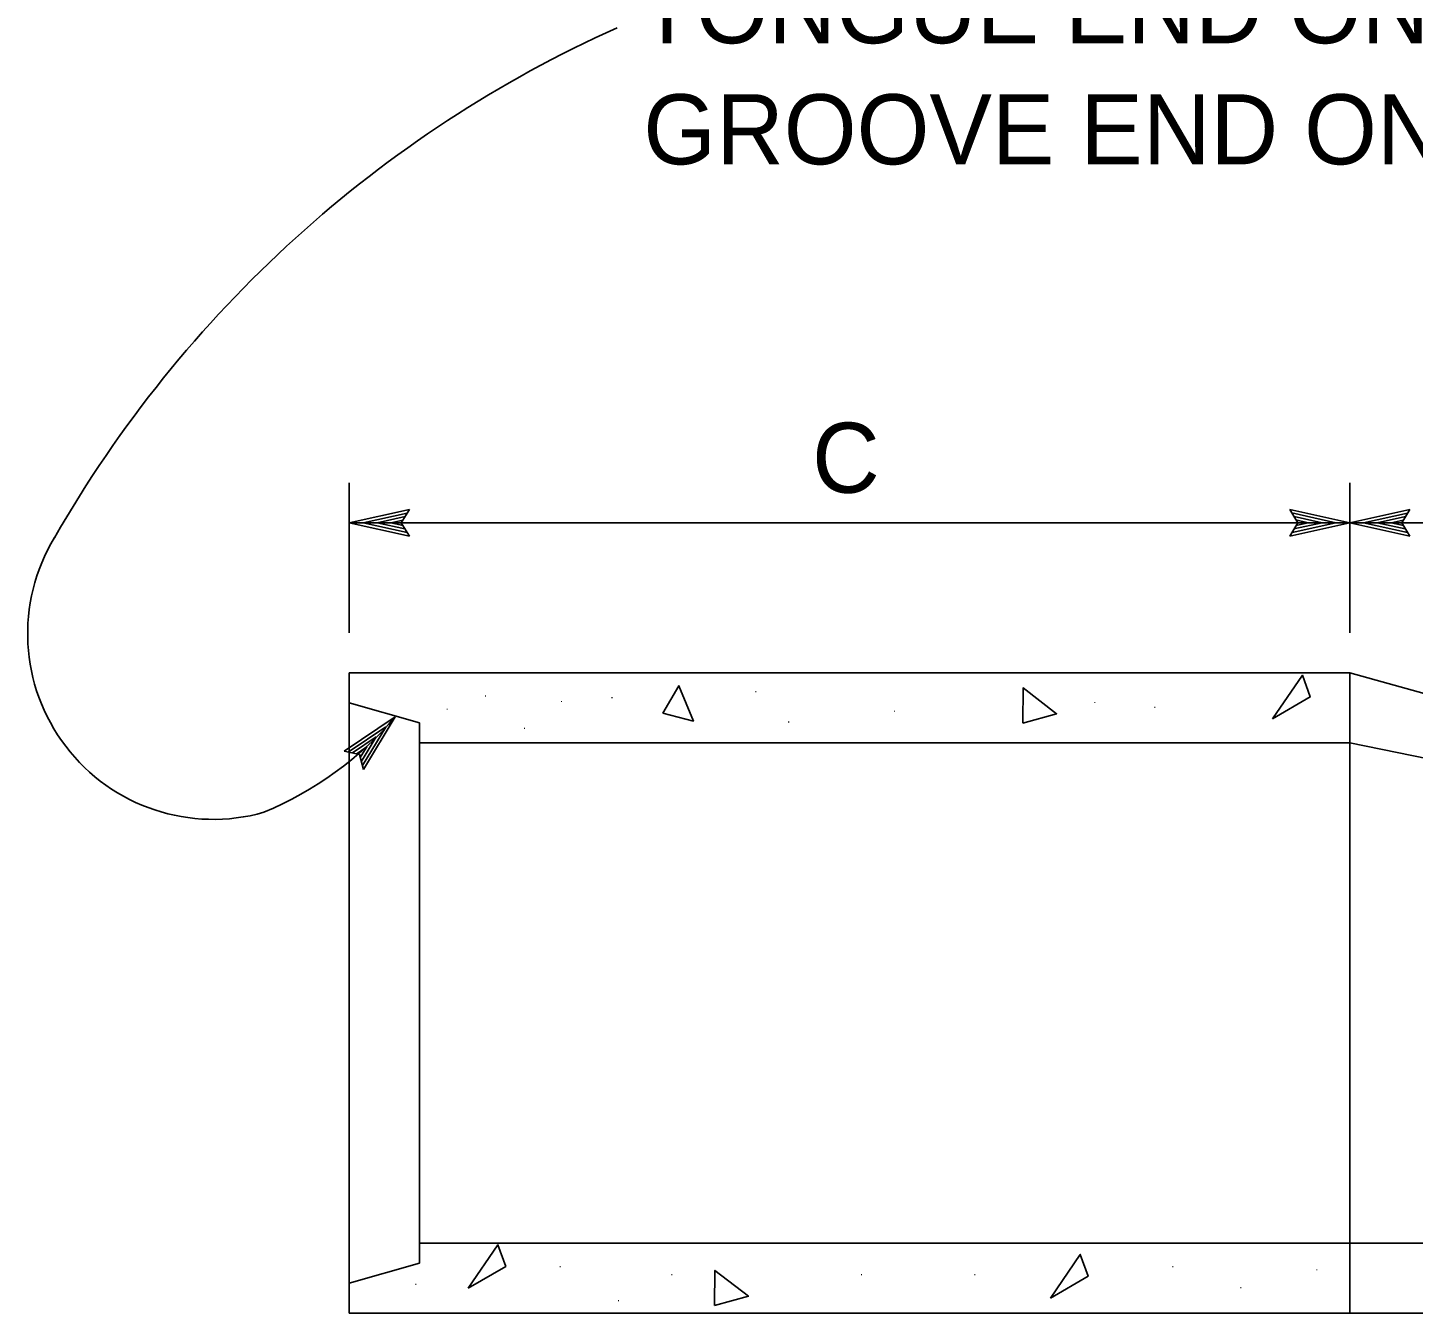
# Model space of a CAD drawing. Extents: x -894 to 866, y -476 to 714.
# Drawn here: x 32.9 to 171.4, y 37.4 to 165.8 of the extents above; entities that cross this region are included whole.
import ezdxf

# ---------------------------------------------------------------- set-up
doc = ezdxf.new("R2010")
doc.units = 0
for name, color, linetype in [('56 Stage 3 Anno', 7, 'Continuous'), ('57 Undefined', 7, 'Continuous'), ('59 Sndwall Anno', 7, 'Continuous'), ('60 Nongeo Data', 7, 'Continuous')]:
    doc.layers.add(name, color=color, linetype=linetype)

msp = doc.modelspace()

# ---------------------------------------------------------------- linework, layer by layer
at = {"layer": '56 Stage 3 Anno'}
for p, q in [((65.02, 105.37), (65.02, 120.37)), ((165.02, 105.37), (165.02, 120.37)), ((65.02, 116.37), (71.02, 117.7)), ((65.02, 116.37), (165.02, 116.37)), ((71.02, 115.03), (65.02, 116.37)), ((65.02, 116.37), (65.02, 116.37)), ((70.81, 115.39), (66.4, 116.37)), ((66.41, 116.38), (70.79, 117.34)), ((67.79, 116.37), (70.61, 117)), ((70.57, 115.75), (67.79, 116.37)), ((69.17, 116.37), (70.38, 116.64)), ((70.4, 116.1), (69.17, 116.37)), ((71.02, 117.7), (70.22, 116.37)), ((70.22, 116.37), (71.02, 115.03)), ((71.02, 117.7), (71.02, 117.7)), ((159.82, 116.37), (159.02, 117.71)), ((159.02, 117.71), (159.02, 117.71)), ((159.02, 117.71), (165.02, 116.37)), ((165.02, 116.37), (159.02, 115.04)), ((159.02, 115.04), (159.82, 116.37)), ((159.24, 117.36), (163.64, 116.37)), ((163.63, 116.37), (159.26, 115.4)), ((162.26, 116.38), (159.43, 115.75)), ((159.47, 117), (162.26, 116.38)), ((159.65, 116.65), (160.88, 116.38)), ((160.88, 116.38), (159.67, 116.11)), ((165.02, 116.37), (171.02, 117.7)), ((165.02, 116.37), (257.02, 116.37)), ((165.02, 116.37), (165.02, 116.37)), ((171.02, 115.03), (165.02, 116.37)), ((165.02, 116.37), (165.02, 116.37)), ((170.81, 115.39), (166.4, 116.37)), ((166.41, 116.38), (170.79, 117.34)), ((167.78, 116.37), (170.61, 117)), ((170.57, 115.75), (167.78, 116.37)), ((169.17, 116.37), (170.38, 116.64)), ((170.4, 116.1), (169.17, 116.37)), ((171.02, 117.7), (170.22, 116.37)), ((170.22, 116.37), (171.02, 115.03)), ((171.02, 117.7), (171.02, 117.7)), ((71.02, 115.03), (71.02, 115.03)), ((159.02, 115.04), (159.02, 115.04)), ((171.02, 115.03), (171.02, 115.03)), ((64.52, 93.54), (69.62, 96.97)), ((69.62, 96.97), (66.45, 91.7)), ((69.62, 96.97), (69.62, 96.97)), ((64.92, 93.45), (68.67, 95.97)), ((68.67, 95.96), (66.35, 92.12)), ((65.34, 93.38), (67.72, 94.97)), ((67.72, 94.97), (66.22, 92.49)), ((66.04, 93.2), (64.52, 93.54)), ((64.52, 93.54), (64.52, 93.54)), ((65.72, 93.26), (66.76, 93.97)), ((66.45, 91.7), (66.04, 93.2)), ((66.76, 93.97), (66.12, 92.91)), ((66.45, 91.7), (66.45, 91.7))]:
    msp.add_line(p, q, dxfattribs=at)
for centre, radius, start, end in [((141.96, 53.96), 122.61, 114.1534, 150.2084), ((51.42, 105.28), 18.55, 148.8091, 285.8632), ((43.14, 119.65), 34.86, 292.5036, 319.4171)]:
    msp.add_arc(centre, radius, start, end, dxfattribs=at)
at = {"layer": '59 Sndwall Anno'}
for points in [[(157.32, 96.78), (160.29, 101.13), (161.08, 98.96)], [(96.37, 97.35), (97.97, 100.08), (99.41, 96.55)], [(132.34, 96.36), (132.37, 99.87), (135.72, 97.28)], [(76.9, 39.87), (79.87, 44.22), (80.66, 42.05)], [(135.11, 38.89), (138.08, 43.25), (138.87, 41.07)], [(101.54, 38.15), (101.56, 41.66), (104.91, 39.07)]]:
    msp.add_lwpolyline(points, close=True, dxfattribs=at)
at = {"layer": '60 Nongeo Data'}
for p, q in [((65.02, 37.37), (65.02, 101.37)), ((65.02, 101.37), (165.02, 101.37)), ((250.26, 77.69), (165.02, 101.37)), ((165.02, 37.37), (165.02, 101.37)), ((65.02, 98.37), (72.02, 96.37)), ((72.02, 42.37), (72.02, 96.37)), ((72.02, 94.37), (165.02, 94.37)), ((252.71, 76.45), (165.02, 94.37)), ((72.02, 44.37), (271.02, 44.37)), ((65.02, 40.37), (72.02, 42.37)), ((65.02, 37.37), (257.02, 37.37))]:
    msp.add_line(p, q, dxfattribs=at)

# ---------------------------------------------------------------- texts
at = {"layer": '57 Undefined'}
for s, p in [('TONGUE END ON INLET SECTION', (93.92, 164.29)), ('GROOVE END ON OUTLET SECTION', (94.41, 152.19)), ('C', (111.28, 119.37))]:
    msp.add_text(s, height=7, dxfattribs=at).set_placement(p)
at = {"layer": '59 Sndwall Anno'}
for p in [(78.5, 99), (86.07, 98.45), (91.13, 98.83), (105.52, 99.42), (139.4, 98.35), (74.66, 97.68), (119.37, 97.48), (145.39, 97.86), (82.38, 95.76), (108.79, 96.41), (85.95, 41.98), (147.18, 41.98), (161.59, 41.65), (71.53, 40.2), (97.12, 41.17), (116.07, 41.17), (127.41, 41.17), (153.98, 39.87), (91.78, 38.58)]:
    msp.add_text('.', height=0.8, dxfattribs=at).set_placement(p)

doc.saveas('drawing.dxf')
